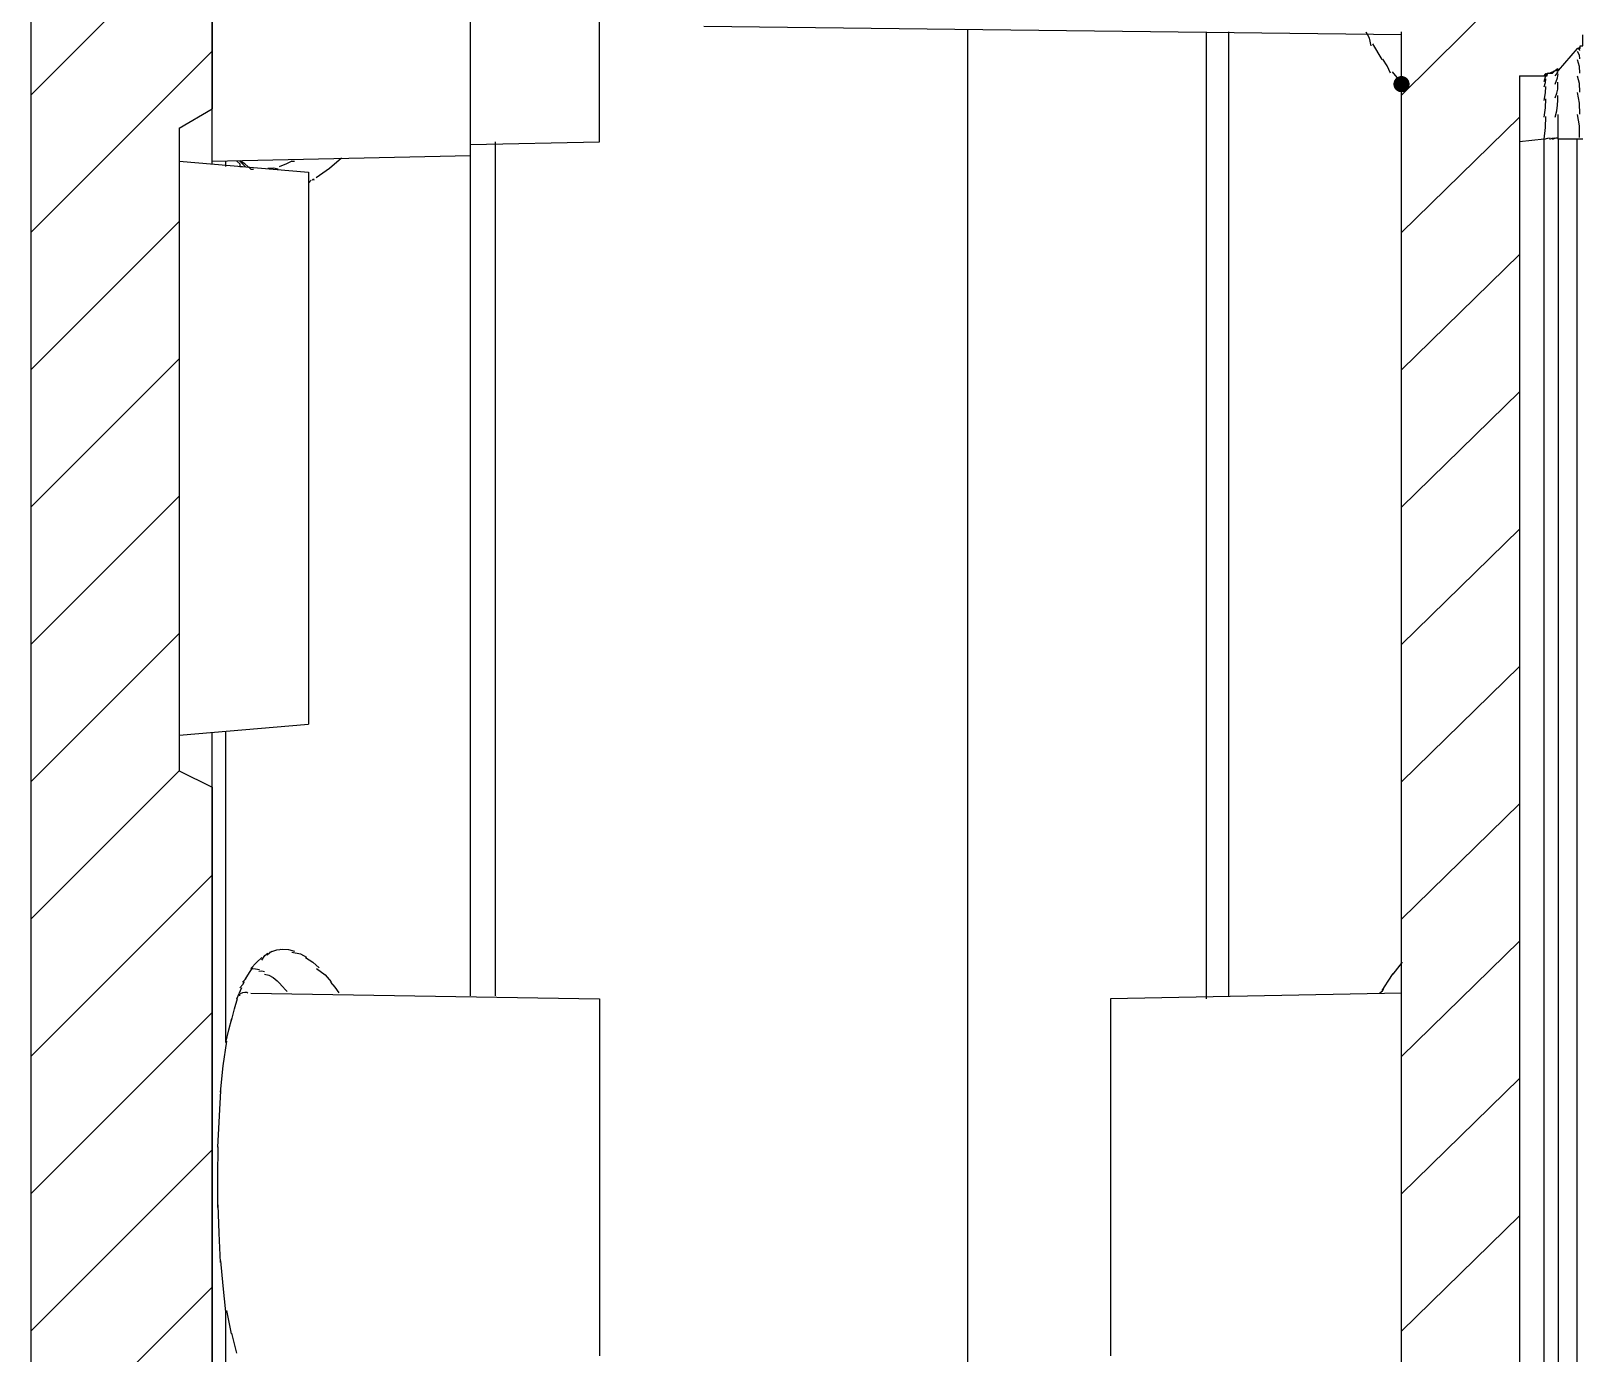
# Model space of a CAD drawing. Header units: millimetres. Extents: x 9 to 367, y 9 to 251.
# Drawn here: x 10.24 to 34.12, y 199.52 to 219.89 of the extents above; entities that cross this region are included whole.
import ezdxf

# ---------------------------------------------------------------- set-up
doc = ezdxf.new("R2010")
doc.units = ezdxf.units.MM
doc.layers.add('图层 1', color=7, linetype='Continuous')

msp = doc.modelspace()

# ---------------------------------------------------------------- hatches: boundary and pattern name
at = {"layer": '图层 1'}
h = msp.add_hatch(color=7, dxfattribs=at)
edge = h.paths.add_edge_path()
edge.add_arc((31.368965, 219.075), 0.12506, 0, 360)

# ---------------------------------------------------------------- linework, layer by layer
at = {"layer": '图层 1', "color": 7, "lineweight": 25}
for points in [[(19.007631, 218.186), (19.007631, 227.203)], [(17.018071, 217.974298), (17.018071, 223.435298)], [(10.244667, 221.699631), (10.244667, 117.855965)], [(10.244667, 221.699631), (10.244667, 117.855965)], [(13.038667, 217.847333), (13.038667, 221.699667)], [(13.038667, 221.699631), (13.038667, 218.693965)], [(31.368965, 219.837071), (20.616298, 219.964071)], [(24.680333, 219.921631), (24.680333, 119.676298)], [(28.363298, 204.978), (28.363298, 219.879333)], [(28.701965, 219.879263), (28.701965, 205.020263)], [(30.903369, 219.667561), (30.873603, 219.782522), (30.82611, 219.877111)], [(31.072702, 219.456035), (30.929474, 219.695924)], [(31.368965, 119.676404), (31.368965, 219.879404)], [(31.368965, 119.676404), (31.368965, 219.879404)], [(34.078369, 219.625369), (34.120702, 219.625369), (34.120702, 219.667702), (34.163035, 219.667702), (34.163035, 219.710035), (34.163035, 219.752369), (34.163035, 219.794702), (34.163035, 219.837035)], [(31.199631, 219.244333), (31.149537, 219.358148), (31.080392, 219.461644)], [(34.078369, 219.625369), (33.782035, 219.286702)], [(34.078369, 219.625369), (33.782035, 219.286702)], [(34.078369, 219.625369), (34.114969, 219.640803)], [(34.078369, 219.625369), (34.112632, 219.638465)], [(34.078369, 219.625369), (34.110339, 219.636172)], [(34.078369, 219.625369), (34.108046, 219.633703)], [(34.078369, 219.625369), (34.105709, 219.631542)], [(34.078369, 219.625369), (34.106988, 219.612757), (34.110471, 219.595383)], [(34.078369, 219.582965), (34.106414, 219.527314), (34.112235, 219.462667)], [(34.078369, 219.456035), (34.109148, 219.352142), (34.112941, 219.242957)], [(31.368965, 219.075), (31.300173, 219.177261), (31.230323, 219.262325)], [(33.189369, 219.201965), (33.570369, 219.201965)], [(33.189369, 219.201965), (33.189369, 120.353631)], [(33.189369, 219.201965), (33.189369, 120.353631)], [(33.189369, 219.201965), (33.570369, 219.201965)], [(33.570404, 219.201965), (33.612737, 219.201965), (33.612737, 219.244298), (33.655071, 219.244298), (33.697404, 219.244298), (33.739737, 219.286631), (33.782071, 219.286631)], [(33.570404, 219.201965), (33.589542, 219.22904), (33.592276, 219.24077)], [(33.570404, 219.201965), (33.592678, 219.22516), (33.603345, 219.236978)], [(33.570404, 219.201965), (33.597656, 219.236493)], [(33.570404, 219.201965), (33.591923, 219.236052)], [(33.570404, 219.117369), (33.589674, 219.185543), (33.592276, 219.222496)], [(33.612596, 219.244333), (33.642715, 219.248258)], [(33.612596, 219.244333), (33.636894, 219.246891)], [(33.612596, 219.244333), (33.631337, 219.245656)], [(33.612596, 219.244333), (33.625781, 219.24473)], [(33.612596, 219.201965), (33.619916, 219.238477)], [(33.612596, 219.201965), (33.61436, 219.237728)], [(33.654965, 219.244333), (33.686671, 219.260826)], [(33.654965, 219.244333), (33.681158, 219.258533)], [(33.654965, 219.244333), (33.675867, 219.256548)], [(33.654965, 219.244333), (33.670311, 219.254696)], [(33.697333, 219.244333), (33.718241, 219.267754), (33.728334, 219.279302)], [(33.697333, 219.244333), (33.723351, 219.276392)], [(33.697333, 219.244333), (33.71828, 219.273438)], [(33.697333, 219.244333), (33.713164, 219.270571)], [(33.697333, 219.244333), (33.708049, 219.268058)], [(33.697333, 219.244333), (33.702669, 219.265588)], [(33.697333, 219.244333), (33.697422, 219.263031)], [(33.739702, 219.286702), (33.774847, 219.316732)], [(33.739702, 219.286702), (33.770702, 219.312058)], [(33.739702, 219.286702), (33.766381, 219.30831)], [(33.739702, 219.286702), (33.762985, 219.305399)], [(33.739702, 219.201965), (33.765515, 219.233864), (33.779257, 219.257395), (33.783805, 219.278611), (33.782035, 219.303565)], [(33.739702, 219.286702), (33.757429, 219.300989)], [(33.739702, 219.286702), (33.752799, 219.29755)], [(33.739702, 219.075), (33.774142, 219.172234), (33.78133, 219.235867)], [(33.781929, 219.286702), (33.78021, 219.315762)], [(34.078369, 219.201965), (34.108134, 219.092295), (34.112235, 218.952198)], [(31.368965, 219.075), (31.368965, 219.117333)], [(31.368965, 219.075), (31.386471, 219.095285)], [(31.368965, 205.528369), (31.368965, 219.075035)], [(33.570404, 219.032631), (33.589542, 219.098204), (33.592276, 219.159279)], [(33.570404, 218.820929), (33.589542, 218.939551), (33.592276, 219.038593)], [(33.739702, 218.863298), (33.764159, 218.934206), (33.776876, 218.995325), (33.781324, 219.05102), (33.780977, 219.105656)], [(34.078369, 218.948035), (34.107252, 218.781568), (34.110471, 218.612191)], [(33.570404, 218.567035), (33.589851, 218.710792), (33.592629, 218.847141)], [(33.739702, 218.567035), (33.763465, 218.664154), (33.775553, 218.74973), (33.780034, 218.827038), (33.780977, 218.899352)], [(12.530667, 218.397702), (13.038667, 218.694035)], [(12.530667, 218.397702), (13.038667, 218.694035)], [(33.570404, 218.228369), (33.589586, 218.408153), (33.592629, 218.57656)], [(33.781929, 218.228369), (33.781885, 218.425968), (33.781577, 218.607957)], [(34.078369, 218.609227), (34.105356, 218.430854), (34.108002, 218.2501)], [(12.530667, 218.397702), (12.530667, 208.491702)], [(12.530667, 218.397702), (12.530667, 208.491702)], [(33.570404, 218.228369), (33.189404, 218.186035)], [(33.570404, 218.228369), (33.624158, 218.242965), (33.661773, 218.245655)], [(33.570404, 121.369667), (33.570404, 218.228333)], [(33.654965, 218.228369), (33.693109, 218.244552), (33.726226, 218.247771)], [(33.697333, 218.228369), (33.750735, 218.246404), (33.782706, 218.249888)], [(34.162929, 218.228369), (33.781929, 218.228369)], [(33.781929, 218.228369), (33.781929, 121.327369)], [(34.078369, 121.327298), (34.078369, 218.228298)], [(17.018071, 218.143631), (19.007737, 218.185965)], [(17.398929, 218.186), (17.398929, 205.020333)], [(12.530667, 217.889702), (14.520333, 217.720369)], [(13.038667, 217.889702), (17.018, 217.974369)], [(13.250369, 217.804965), (13.250369, 217.889631)], [(13.419667, 217.889702), (13.462, 217.847369)], [(13.546631, 217.804965), (13.461965, 217.889631)], [(13.462071, 217.847333), (13.462071, 217.805), (13.504404, 217.805)], [(13.589, 217.804965), (13.540449, 217.845049), (13.469408, 217.891748)], [(13.589, 217.804965), (13.631333, 217.762631), (13.673667, 217.762631)], [(14.054596, 217.762596), (13.981086, 217.778118), (13.896199, 217.772474)], [(14.266298, 217.889702), (14.184895, 217.844987), (14.068037, 217.802919)], [(14.266298, 217.889702), (14.308631, 217.889702)], [(15.028369, 217.931929), (14.846071, 217.772342), (14.642077, 217.632068)], [(17.018071, 205.020404), (17.018071, 217.974404)], [(14.520404, 217.720404), (14.520404, 209.211404)], [(14.520404, 217.550894), (14.562737, 217.593227)], [(14.604965, 217.593263), (14.610967, 217.606564), (14.594795, 217.604723), (14.579565, 217.596791)], [(12.530667, 209.042035), (14.520333, 209.211369)], [(13.038667, 197.865965), (13.038667, 209.084298)], [(13.250369, 204.300702), (13.250369, 209.084369)], [(12.530667, 208.491667), (13.038667, 208.237667)], [(12.530667, 208.491667), (13.038667, 208.237667)], [(13.038667, 208.237596), (13.038667, 198.754929)], [(13.631369, 205.443631), (13.723223, 205.537647), (13.801055, 205.612612)], [(13.800702, 205.570561), (13.846739, 205.643101), (13.895952, 205.679922)], [(13.885298, 205.655333), (13.924192, 205.692287), (13.956206, 205.708603)], [(13.927667, 205.697702), (14.035396, 205.73201), (14.124869, 205.742505)], [(14.097, 205.740071), (14.212843, 205.734691), (14.305139, 205.711848)], [(14.266298, 205.697702), (14.39762, 205.668465), (14.493487, 205.61621)], [(14.478, 205.612929), (14.590845, 205.540434), (14.684375, 205.456296)], [(13.546631, 205.274298), (13.61216, 205.382865), (13.662343, 205.458095)], [(13.631369, 205.443631), (13.707128, 205.440633), (13.768599, 205.425993)], [(13.758333, 205.401227), (13.805209, 205.409297), (13.843353, 205.395936)], [(13.843071, 205.359035), (13.912921, 205.340751), (13.978273, 205.304311), (14.039524, 205.255104), (14.097071, 205.198521)], [(14.647333, 205.443631), (14.778082, 205.348161), (14.873111, 205.236551)], [(31.072702, 205.104965), (31.164512, 205.248457), (31.243094, 205.364962)], [(31.242035, 205.359035), (31.382794, 205.541774)], [(13.419667, 204.978), (13.495514, 205.152978)], [(13.462071, 205.147333), (13.511724, 205.198795), (13.537565, 205.245758)], [(13.504263, 205.231929), (13.550829, 205.278673), (13.573054, 205.314832)], [(14.097, 205.189702), (14.195072, 205.087396)], [(14.859035, 205.231929), (14.929988, 205.154098), (14.987446, 205.07071)], [(31.030333, 205.062596), (31.07399, 205.101887), (31.097008, 205.136679)], [(13.334929, 204.639369), (13.380305, 204.82418), (13.429121, 204.980152)], [(13.419667, 204.978), (13.43025, 204.983644)], [(13.462071, 205.020404), (13.46476, 205.04942)], [(13.589, 205.062596), (13.571841, 205.074387), (13.543007, 205.075693), (13.507095, 205.068599), (13.468703, 205.055188)], [(13.631369, 205.062596), (19.007702, 204.977929)], [(19.007631, 204.978), (19.007631, 199.474667)], [(31.368965, 205.062596), (26.881631, 204.977929)], [(26.881737, 204.978), (26.881737, 199.474667)], [(13.250369, 204.300702), (13.296627, 204.497772), (13.338916, 204.674999)], [(13.165596, 203.538667), (13.205725, 203.941848), (13.263316, 204.325714)], [(13.123404, 202.692035), (13.169265, 203.560221)], [(13.123404, 201.760631), (13.124815, 202.243584), (13.130459, 202.696904)], [(13.165596, 200.914), (13.143459, 201.365379), (13.130318, 201.799825)], [(13.250369, 200.151965), (13.204684, 200.550824), (13.169582, 200.937248)], [(13.250369, 197.865965), (13.250369, 200.151965)], [(13.334929, 199.813298), (13.263316, 200.172073)], [(13.419667, 199.517035), (13.338881, 199.823246)]]:
    msp.add_lwpolyline(points, dxfattribs=at)
at = {"layer": '图层 1', "color": 40, "lineweight": 25}
for points in [[(31.368965, 218.905667), (35.644631, 223.139)], [(10.244667, 218.905667), (13.038667, 221.699667)], [(10.244667, 216.789), (13.038667, 219.583)], [(31.368965, 216.789), (33.189298, 218.567)], [(10.244667, 214.672333), (12.530667, 216.958333)], [(31.368965, 214.672333), (33.189298, 216.450333)], [(10.244667, 212.555667), (12.530667, 214.841667)], [(31.368965, 212.555667), (33.189298, 214.333667)], [(10.244667, 210.439), (12.530667, 212.725)], [(31.368965, 210.439), (33.189298, 212.217)], [(10.244667, 208.322333), (12.530667, 210.608333)], [(31.368965, 208.322333), (33.189298, 210.100333)], [(10.244667, 206.205667), (12.530667, 208.491667)], [(31.368965, 206.205667), (33.189298, 207.983667)], [(10.244667, 204.089), (13.038667, 206.883)], [(31.368965, 204.089), (33.189298, 205.867)], [(10.244667, 201.972333), (13.038667, 204.766333)], [(31.368965, 201.972333), (33.189298, 203.750333)], [(10.244667, 199.855667), (13.038667, 202.649667)], [(31.368965, 199.855667), (33.189298, 201.633667)], [(10.244667, 197.739), (13.038667, 200.533)]]:
    msp.add_lwpolyline(points, dxfattribs=at)

doc.saveas('drawing.dxf')
